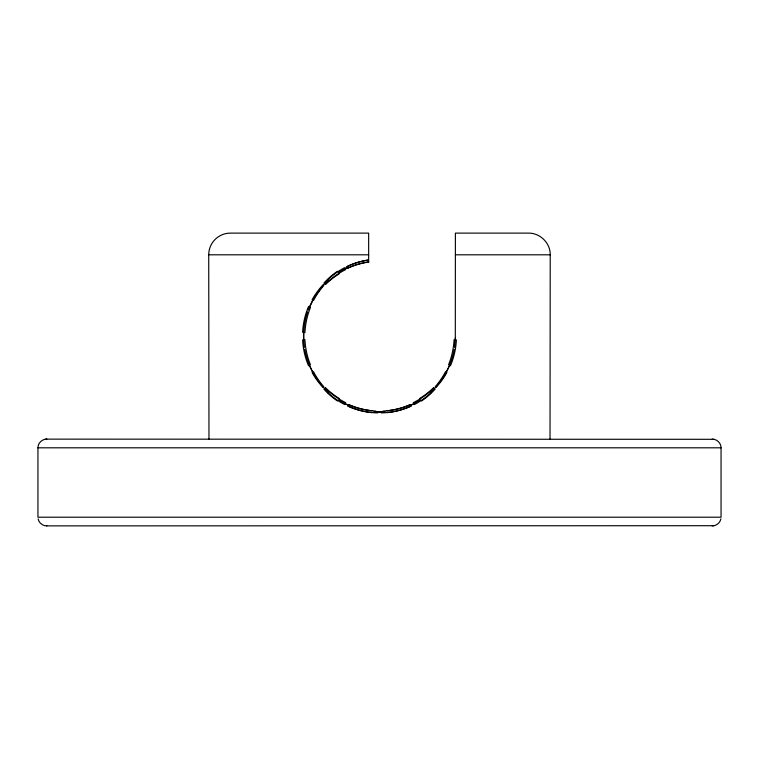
<?xml version="1.0" encoding="UTF-8"?>
<svg xmlns="http://www.w3.org/2000/svg" width="759" height="759" viewBox="0 0 759 759"><rect width="100%" height="100%" fill="white"/><g stroke="black" fill="none" stroke-linecap="round" stroke-linejoin="round"><path stroke-width="1.14" d="M550.028 439.138L550.218 254.806C550.512 243.174 540.114 232.918 528.52 233.117L455.4 233.117L455.305 339.785M455.372 338.021L454.537 347.461M712.274 439.138C716.932 439.025 721.126 443.123 721.05 447.81L721.05 517.202L37.95 517.202L37.95 447.81C37.865 443.076 42.153 438.958 46.859 439.138L45.037 439.3M454.224 349.339C451.69 363.988 444.66 377.773 434.414 388.523A76.612 74.562 37.9 0 1 430.609 392.27M720.879 518.9C720.12 522.894 716.325 525.949 712.274 525.883M307.585 311.873C303.771 323.268 302.632 335.573 304.463 347.461M308.211 310.089L314.71 296.627L323.4 285.014M309.454 306.892L312.717 300.08M449.546 365.364L446.283 372.176M323.372 285.042L324.605 283.714A76.612 74.562 37.9 0 1 328.391 279.986M338.372 272.358L348.21 266.978M420.628 399.898L410.79 405.278M345.117 268.468L346.816 267.633M413.883 403.788L410.467 405.42M713.963 525.712L46.622 525.883M383.238 411.928L385.107 411.814M208.972 439.138L208.725 254.806L368.656 254.806M455.4 254.806L550.275 254.806M46.622 439.138L713.963 439.3M37.95 447.81L721.05 447.81M373.893 411.814L375.762 411.928M46.859 525.883C42.76 526.006 38.88 522.942 38.121 518.9M348.533 405.42L345.117 403.788M348.21 405.278L338.372 399.898M312.717 372.176L309.454 365.364M304.776 349.339C307.31 363.988 314.34 377.773 324.586 388.523A76.612 74.562 -37.9 0 0 328.391 392.27M368.656 261.011L368.656 233.117L230.413 233.117A21.688 21.688 0 0 0 208.725 254.806M347.053 268.572A67.257 55.36 0.1 0 1 368.874 262.007M347.707 266.219A67.067 57.077 2.1 0 1 368.438 260.014A71.906 67.741 4.1 0 0 346.37 266.836M347.186 268.307A71.906 65.948 0.1 0 1 368.798 261.846M325.545 284.492A84.249 74.942 9.3 0 1 339.406 273.686M337.499 401.008A84.249 77.418 -24.8 0 1 323.875 389.139M371.863 412.611A66.716 56.631 -1.8 0 1 347.717 406.018M383.238 411.957A59.373 48.434 0 0 1 375.762 411.957M410.353 404.604A66.716 54.838 0.1 0 1 386.862 410.79M433.455 387.773A84.249 74.942 9.3 0 1 419.594 398.579M325.184 284.274A78.794 74.923 7.3 0 1 345.734 269.587M312.101 299.72A80.188 78.025 51.2 0 1 323.059 284.739M302.613 332.404A71.223 66.166 86.9 0 1 308.571 306.446M310.459 364.851A71.223 63.889 -89.9 0 1 304.928 339.7M323.827 386.777A80.188 76.706 -77 0 1 313.495 371.72M344.671 404.585A79.192 76.963 -30.6 0 1 327.983 392.697M377.65 412.905A71.498 67.001 -2.8 0 1 348.144 406.16M383.153 411.966A66.242 60.331 0 0 1 375.857 411.966M410.107 404.727A71.498 65.246 0 0 1 383.096 411.055M433.816 387.991A78.794 74.923 7.3 0 1 413.266 402.678M446.899 372.536A80.188 78.025 51.2 0 1 435.941 387.517M456.387 339.852A71.223 66.166 86.9 0 1 450.429 365.81M372.138 410.79A66.716 54.838 -0.1 0 1 348.647 404.604M339.406 398.579A84.249 74.942 -9.3 0 1 325.545 387.773M323.875 283.116A84.249 77.418 24.8 0 1 337.499 271.257M435.125 389.139A84.249 77.418 24.8 0 1 421.501 401.008M411.283 406.018A66.716 56.631 1.8 0 1 387.137 412.611M454.072 339.7A71.223 63.889 89.9 0 1 448.541 364.851M445.505 371.72A80.188 76.706 77 0 1 435.173 386.777M431.017 392.697A79.192 76.963 30.6 0 1 414.329 404.585M410.856 406.16A71.498 67.001 2.8 0 1 381.35 412.905M375.904 411.055A71.498 65.246 0 0 1 348.893 404.727M345.734 402.678A78.794 74.923 -7.3 0 1 325.184 387.991M323.059 387.517A80.188 78.025 -51.2 0 1 312.101 372.536M308.571 365.81A71.223 66.166 -86.9 0 1 302.613 339.852M304.928 332.556A71.223 63.889 89.9 0 1 310.459 307.404M313.495 300.536A80.188 76.706 77 0 1 323.827 285.479M327.983 279.559A79.192 76.963 30.6 0 1 344.671 267.671M303.647 332.47A64.838 57.769 90 0 0 303.647 339.785A64.838 57.769 -90 0 1 303.647 332.47"/></g></svg>
